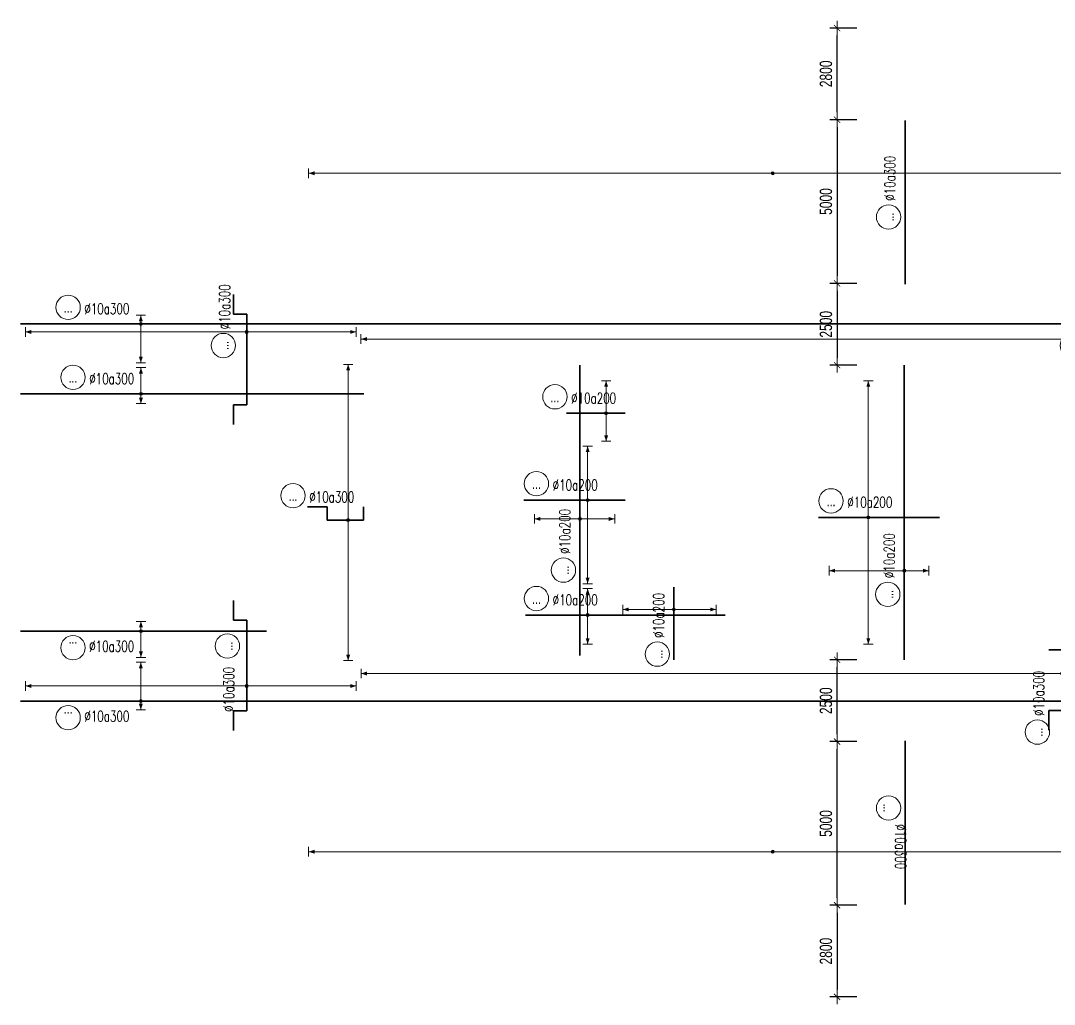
# Model space of a CAD drawing. Header units: millimetres. Extents: x 131629 to 589785, y -24154 to 45581.
# Drawn here: x 131629 to 163204, y 8675 to 38725 of the extents above; entities that cross this region are included whole.
import ezdxf
from ezdxf.enums import TextEntityAlignment as Align

# ---------------------------------------------------------------- set-up
doc = ezdxf.new("R2010")
doc.units = ezdxf.units.MM
doc.layers.get('0').update_dxf_attribs({"lineweight": 20})
doc.layers.get('Defpoints').update_dxf_attribs({"color": 151, "lineweight": 9})
for name, color, linetype, lineweight in [('NDC_S_DIM', 1, 'Continuous', 15), ('NDC_S_REBAR', 4, 'Continuous', 35), ('NDC_S_VN TEXT', 7, 'Continuous', 20)]:
    doc.layers.add(name, color=color, linetype=linetype, lineweight=lineweight)
doc.styles.add('ARIAL', font='arial.ttf', dxfattribs={"width": 0.7})
doc.styles.add('NDC_ROMANS', font='romans.shx', dxfattribs={"width": 0.7})
doc.dimstyles.new('NDC_dim_150', dxfattribs={"dimscale": 150, "dimtxt": 2.5, "dimasz": 1.5, "dimexe": 1.5, "dimexo": 2.5, "dimgap": 1, "dimtad": 1, "dimdec": 0, "dimzin": 0, "dimdsep": 46, "dimtxsty": 'ARIAL', "dimblk": 'DIMMARK', "dimcen": 0.09, "dimdle": 1.2, "dimclrd": 1, "dimclre": 1, "dimclrt": 3, "dimadec": 0, "dimazin": 0, "dimtfac": 1, "dimtdec": 0, "dimtix": 1, "dimtofl": 0, "dimtmove": 0, "dimatfit": 3, "dimfxl": 4, "dimfxlon": 1, "dimtolj": 1, "dimtzin": 0, "dimarcsym": 0})

# ---------------------------------------------------------------- blocks, each defined once
blk = doc.blocks.new('*U17')
h = blk.add_hatch(color=6)
edge = h.paths.add_edge_path()
edge.add_arc((3.26, 0), 0.3, 0, 360)
at = {"layer": 'NDC_S_DIM', "color": 6}
for q in [(3.26, 142.72), (3.26, -112.28)]:
    blk.add_line((3.26, 0), q, dxfattribs=at)
for points in [[(2.26, 142.72, 0.2, 0.2, 0), (4.26, 142.72, 0, 0, 0)], [(2.26, -112.28, 0.2, 0.2, 0), (4.26, -112.28, 0, 0, 0)]]:
    blk.add_lwpolyline(points, format="xyseb", dxfattribs=at)
at = {"layer": 'NDC_S_DIM'}
blk.add_circle((-8.68, 4.97), 2.48, dxfattribs=at)
at = {"layer": 'NDC_S_DIM', "color": 6}
blk.add_circle((3.26, 0), 0.3, dxfattribs=at)
for points in [[(2.86, 141.52), (3.26, 142.72), (3.66, 141.52)], [(2.86, -111.08), (3.26, -112.28), (3.66, -111.08)]]:
    blk.add_solid(points, dxfattribs=at)
at = {"layer": 'NDC_S_REBAR'}
for p, q in [((-4.29, 2.67), (-8.29, 2.67)), ((-4.29, 0), (-4.29, 2.67)), ((8.05, 0), (8.05, 2.67)), ((8.05, 2.67), (8.05, 2.67)), ((0, 0), (-4.29, 0)), ((0, 0), (8.05, 0))]:
    blk.add_line(p, q, dxfattribs=at)
at = {"layer": 'NDC_S_VN TEXT', "style": 'ARIAL', "width": 0.7}
blk.add_attdef('KHT', text='', height=2.2, dxfattribs=at).set_placement((-8.68, 4.97), align=Align.MIDDLE_CENTER)
at = {"layer": 'NDC_S_VN TEXT', "color": 3, "style": 'NDC_ROMANS', "width": 0.7}
blk.add_attdef('DKT', (-5.38, 3.6), '', height=2.2, dxfattribs=at)
blk = doc.blocks.new('*U18')
h = blk.add_hatch(color=6)
edge = h.paths.add_edge_path()
edge.add_arc((4.81, 0), 0.3, 0, 360)
at = {"layer": 'NDC_S_DIM', "color": 6}
for q in [(4.81, 148.83), (4.81, -106.17)]:
    blk.add_line((4.81, 0), q, dxfattribs=at)
for points in [[(3.81, 148.83, 0.2, 0.2, 0), (5.81, 148.83, 0, 0, 0)], [(3.81, -106.17, 0.2, 0.2, 0), (5.81, -106.17, 0, 0, 0)]]:
    blk.add_lwpolyline(points, format="xyseb", dxfattribs=at)
at = {"layer": 'NDC_S_DIM'}
blk.add_circle((3.49, 3.93), 2.48, dxfattribs=at)
at = {"layer": 'NDC_S_DIM', "color": 6}
blk.add_circle((4.81, 0), 0.3, dxfattribs=at)
for points in [[(4.41, 147.63), (4.81, 148.83), (5.21, 147.63)], [(4.41, -104.97), (4.81, -106.17), (5.21, -104.97)]]:
    blk.add_solid(points, dxfattribs=at)
at = {"layer": 'NDC_S_REBAR'}
for p, q in [((-2.52, 0), (-2.52, 2.67)), ((-2.52, 2.67), (-2.52, 2.67)), ((9.88, 0), (9.88, 2.67)), ((9.88, 2.67), (13.88, 2.67)), ((0, 0), (-2.52, 0)), ((0, 0), (9.88, 0))]:
    blk.add_line(p, q, dxfattribs=at)
at = {"layer": 'NDC_S_VN TEXT', "style": 'ARIAL', "width": 0.7}
blk.add_attdef('KHT', text='', height=2.2, dxfattribs=at).set_placement((3.49, 3.93), align=Align.MIDDLE_CENTER)
at = {"layer": 'NDC_S_VN TEXT', "color": 3, "style": 'NDC_ROMANS', "width": 0.7}
blk.add_attdef('DKT', (6.79, 2.56), '', height=2.2, dxfattribs=at)
blk = doc.blocks.new('*U20')
h = blk.add_hatch(color=6)
edge = h.paths.add_edge_path()
edge.add_arc((3.26, 0), 0.3, 0, 360)
at = {"layer": 'NDC_S_DIM', "color": 6}
for q in [(3.26, 31.71), (3.26, -28.63)]:
    blk.add_line((3.26, 0), q, dxfattribs=at)
for points in [[(2.26, 31.71, 0.2, 0.2, 0), (4.26, 31.71, 0, 0, 0)], [(2.26, -28.63, 0.2, 0.2, 0), (4.26, -28.63, 0, 0, 0)]]:
    blk.add_lwpolyline(points, format="xyseb", dxfattribs=at)
at = {"layer": 'NDC_S_DIM'}
blk.add_circle((-7.96, 4.97), 2.48, dxfattribs=at)
at = {"layer": 'NDC_S_DIM', "color": 6}
blk.add_circle((3.26, 0), 0.3, dxfattribs=at)
for points in [[(2.86, 30.51), (3.26, 31.71), (3.66, 30.51)], [(2.86, -27.43), (3.26, -28.63), (3.66, -27.43)]]:
    blk.add_solid(points, dxfattribs=at)
at = {"layer": 'NDC_S_REBAR'}
for p, q in [((-1.02, 2.67), (-5.02, 2.67)), ((-1.02, 0), (-1.02, 2.67)), ((6.38, 0), (6.38, 2.67)), ((6.38, 2.67), (6.38, 2.67)), ((0, 0), (-1.02, 0)), ((0, 0), (6.38, 0))]:
    blk.add_line(p, q, dxfattribs=at)
at = {"layer": 'NDC_S_VN TEXT', "style": 'ARIAL', "width": 0.7}
blk.add_attdef('KHT', text='', height=2.2, dxfattribs=at).set_placement((-7.96, 4.97), align=Align.MIDDLE_CENTER)
at = {"layer": 'NDC_S_VN TEXT', "color": 3, "style": 'NDC_ROMANS', "width": 0.7}
blk.add_attdef('DKT', (-4.66, 3.6), '', height=2.2, dxfattribs=at)
blk = doc.blocks.new('*U44')
h = blk.add_hatch(color=6)
edge = h.paths.add_edge_path()
edge.add_arc((6.25, 0), 0.3, 0, 360)
at = {"layer": 'NDC_S_DIM', "color": 6}
for q in [(6.25, 45.06), (6.25, -22.28)]:
    blk.add_line((6.25, 0), q, dxfattribs=at)
for points in [[(5.25, 45.06, 0.2, 0.2, 0), (7.25, 45.06, 0, 0, 0)], [(5.25, -22.28, 0.2, 0.2, 0), (7.25, -22.28, 0, 0, 0)]]:
    blk.add_lwpolyline(points, format="xyseb", dxfattribs=at)
at = {"layer": 'NDC_S_DIM'}
blk.add_circle((3.49, 4.76), 2.48, dxfattribs=at)
at = {"layer": 'NDC_S_DIM', "color": 6}
blk.add_circle((6.25, 0), 0.3, dxfattribs=at)
for points in [[(5.85, 43.86), (6.25, 45.06), (6.65, 43.86)], [(5.85, -21.08), (6.25, -22.28), (6.65, -21.08)]]:
    blk.add_solid(points, dxfattribs=at)
at = {"layer": 'NDC_S_REBAR'}
for p, q in [((-8.59, 2.67), (-12.59, 2.67)), ((-8.59, 0), (-8.59, 2.67)), ((9.88, 0), (9.88, 2.67)), ((9.88, 2.67), (13.88, 2.67)), ((0, 0), (-8.59, 0)), ((0, 0), (9.88, 0))]:
    blk.add_line(p, q, dxfattribs=at)
at = {"layer": 'NDC_S_VN TEXT', "style": 'ARIAL', "width": 0.7}
blk.add_attdef('KHT', text='', height=2.2, dxfattribs=at).set_placement((3.49, 4.76), align=Align.MIDDLE_CENTER)
at = {"layer": 'NDC_S_VN TEXT', "color": 3, "style": 'NDC_ROMANS', "width": 0.7}
blk.add_attdef('DKT', (6.79, 3.39), '', height=2.2, dxfattribs=at)
blk = doc.blocks.new('*U58')
h = blk.add_hatch(color=6)
edge = h.paths.add_edge_path()
edge.add_arc((1.97, 0), 0.3, 0, 360)
at = {"layer": 'NDC_S_DIM', "color": 6}
for q in [(1.97, 27.83), (1.97, -25.84)]:
    blk.add_line((1.97, 0), q, dxfattribs=at)
for points in [[(0.97, 27.83, 0.2, 0.2, 0), (2.97, 27.83, 0, 0, 0)], [(0.97, -25.84, 0.2, 0.2, 0), (2.97, -25.84, 0, 0, 0)]]:
    blk.add_lwpolyline(points, format="xyseb", dxfattribs=at)
at = {"layer": 'NDC_S_DIM'}
blk.add_circle((-5.62, 3.36), 2.48, dxfattribs=at)
at = {"layer": 'NDC_S_DIM', "color": 6}
blk.add_circle((1.97, 0), 0.3, dxfattribs=at)
for points in [[(1.57, 26.63), (1.97, 27.83), (2.37, 26.63)], [(1.57, -24.64), (1.97, -25.84), (2.37, -24.64)]]:
    blk.add_solid(points, dxfattribs=at)
at = {"layer": 'NDC_S_REBAR'}
for p, q in [((0, 0), (-8.18, 0)), ((-8.18, 0), (-8.18, 0)), ((0, 0), (16.48, 0)), ((16.48, 0), (16.48, 0)), ((16.48, 0), (16.48, 0)), ((-8.18, 0), (-8.18, 0))]:
    blk.add_line(p, q, dxfattribs=at)
at = {"layer": 'NDC_S_VN TEXT', "style": 'ARIAL', "width": 0.7}
blk.add_attdef('KHT', text='', height=2.2, dxfattribs=at).set_placement((-5.62, 3.36), align=Align.MIDDLE_CENTER)
at = {"layer": 'NDC_S_VN TEXT', "color": 3, "style": 'NDC_ROMANS', "width": 0.7}
blk.add_attdef('DKT', (-2.32, 1.98), '', height=2.2, dxfattribs=at)
blk = doc.blocks.new('*U57')
h = blk.add_hatch(color=6)
edge = h.paths.add_edge_path()
edge.add_arc((4.81, 0), 0.3, 0, 360)
at = {"layer": 'NDC_S_DIM', "color": 6}
for q in [(4.81, 5.38), (4.81, -5.95)]:
    blk.add_line((4.81, 0), q, dxfattribs=at)
for points in [[(3.81, 5.38, 0.2, 0.2, 0), (5.81, 5.38, 0, 0, 0)], [(3.81, -5.95, 0.2, 0.2, 0), (5.81, -5.95, 0, 0, 0)]]:
    blk.add_lwpolyline(points, format="xyseb", dxfattribs=at)
at = {"layer": 'NDC_S_DIM'}
blk.add_circle((-5.62, 3.36), 2.48, dxfattribs=at)
at = {"layer": 'NDC_S_DIM', "color": 6}
blk.add_circle((4.81, 0), 0.3, dxfattribs=at)
for points in [[(4.41, 4.18), (4.81, 5.38), (5.21, 4.18)], [(4.41, -4.75), (4.81, -5.95), (5.21, -4.75)]]:
    blk.add_solid(points, dxfattribs=at)
at = {"layer": 'NDC_S_REBAR'}
for p, q in [((0, 0), (-7.85, 0)), ((-7.85, 0), (-7.85, 0)), ((0, 0), (32.82, 0)), ((32.82, 0), (32.82, 0)), ((32.82, 0), (32.82, 0)), ((-7.85, 0), (-7.85, 0))]:
    blk.add_line(p, q, dxfattribs=at)
at = {"layer": 'NDC_S_VN TEXT', "style": 'ARIAL', "width": 0.7}
blk.add_attdef('KHT', text='', height=2.2, dxfattribs=at).set_placement((-5.62, 3.36), align=Align.MIDDLE_CENTER)
at = {"layer": 'NDC_S_VN TEXT', "color": 3, "style": 'NDC_ROMANS', "width": 0.7}
blk.add_attdef('DKT', (-2.32, 1.98), '', height=2.2, dxfattribs=at)
blk = doc.blocks.new('*U56')
h = blk.add_hatch(color=6)
edge = h.paths.add_edge_path()
edge.add_arc((4.81, 0), 0.3, 0, 360)
at = {"layer": 'NDC_S_DIM', "color": 6}
for q in [(4.81, 10.99), (4.81, -17.01)]:
    blk.add_line((4.81, 0), q, dxfattribs=at)
for points in [[(3.81, 10.99, 0.2, 0.2, 0), (5.81, 10.99, 0, 0, 0)], [(3.81, -17.01, 0.2, 0.2, 0), (5.81, -17.01, 0, 0, 0)]]:
    blk.add_lwpolyline(points, format="xyseb", dxfattribs=at)
at = {"layer": 'NDC_S_DIM'}
blk.add_circle((-5.62, 3.36), 2.48, dxfattribs=at)
at = {"layer": 'NDC_S_DIM', "color": 6}
blk.add_circle((4.81, 0), 0.3, dxfattribs=at)
for points in [[(4.41, 9.79), (4.81, 10.99), (5.21, 9.79)], [(4.41, -15.81), (4.81, -17.01), (5.21, -15.81)]]:
    blk.add_solid(points, dxfattribs=at)
at = {"layer": 'NDC_S_REBAR'}
for p, q in [((0, 0), (-8.18, 0)), ((-8.18, 0), (-8.18, 0)), ((0, 0), (12.48, 0)), ((12.48, 0), (12.48, 0)), ((12.48, 0), (12.48, 0)), ((-8.18, 0), (-8.18, 0))]:
    blk.add_line(p, q, dxfattribs=at)
at = {"layer": 'NDC_S_VN TEXT', "style": 'ARIAL', "width": 0.7}
blk.add_attdef('KHT', text='', height=2.2, dxfattribs=at).set_placement((-5.62, 3.36), align=Align.MIDDLE_CENTER)
at = {"layer": 'NDC_S_VN TEXT', "color": 3, "style": 'NDC_ROMANS', "width": 0.7}
blk.add_attdef('DKT', (-2.32, 1.98), '', height=2.2, dxfattribs=at)
blk = doc.blocks.new('*U55')
h = blk.add_hatch(color=6)
edge = h.paths.add_edge_path()
edge.add_arc((4.81, 0), 0.3, 0, 360)
at = {"layer": 'NDC_S_DIM', "color": 6}
for q in [(4.81, 6.63), (4.81, -5.71)]:
    blk.add_line((4.81, 0), q, dxfattribs=at)
for points in [[(3.81, 6.63, 0.2, 0.2, 0), (5.81, 6.63, 0, 0, 0)], [(3.81, -5.71, 0.2, 0.2, 0), (5.81, -5.71, 0, 0, 0)]]:
    blk.add_lwpolyline(points, format="xyseb", dxfattribs=at)
at = {"layer": 'NDC_S_DIM'}
blk.add_circle((-5.62, 3.36), 2.48, dxfattribs=at)
at = {"layer": 'NDC_S_DIM', "color": 6}
blk.add_circle((4.81, 0), 0.3, dxfattribs=at)
for points in [[(4.41, 5.43), (4.81, 6.63), (5.21, 5.43)], [(4.41, -4.51), (4.81, -5.71), (5.21, -4.51)]]:
    blk.add_solid(points, dxfattribs=at)
at = {"layer": 'NDC_S_REBAR'}
for p, q in [((0, 0), (-3.28, 0)), ((-3.28, 0), (-3.28, 0)), ((0, 0), (8.72, 0)), ((8.72, 0), (8.72, 0)), ((8.72, 0), (8.72, 0)), ((-3.28, 0), (-3.28, 0))]:
    blk.add_line(p, q, dxfattribs=at)
at = {"layer": 'NDC_S_VN TEXT', "style": 'ARIAL', "width": 0.7}
blk.add_attdef('KHT', text='', height=2.2, dxfattribs=at).set_placement((-5.62, 3.36), align=Align.MIDDLE_CENTER)
at = {"layer": 'NDC_S_VN TEXT', "color": 3, "style": 'NDC_ROMANS', "width": 0.7}
blk.add_attdef('DKT', (-2.32, 1.98), '', height=2.2, dxfattribs=at)
blk = doc.blocks.new('*U53')
h = blk.add_hatch(color=6)
edge = h.paths.add_edge_path()
edge.add_arc((-0.79, 0), 0.3, 0, 360)
at = {"layer": 'NDC_S_DIM', "color": 6}
for q in [(-0.79, 15.31), (-0.79, -5.02)]:
    blk.add_line((-0.79, 0), q, dxfattribs=at)
for points in [[(-1.79, 15.31, 0.2, 0.2, 0), (0.21, 15.31, 0, 0, 0)], [(-1.79, -5.02, 0.2, 0.2, 0), (0.21, -5.02, 0, 0, 0)]]:
    blk.add_lwpolyline(points, format="xyseb", dxfattribs=at)
at = {"layer": 'NDC_S_DIM'}
blk.add_circle((-5.62, 3.36), 2.48, dxfattribs=at)
at = {"layer": 'NDC_S_DIM', "color": 6}
blk.add_circle((-0.79, 0), 0.3, dxfattribs=at)
for points in [[(-1.19, 14.11), (-0.79, 15.31), (-0.39, 14.11)], [(-1.19, -3.82), (-0.79, -5.02), (-0.39, -3.82)]]:
    blk.add_solid(points, dxfattribs=at)
at = {"layer": 'NDC_S_REBAR'}
for p, q in [((0, 0), (-18.94, 0)), ((-18.94, 0), (-18.94, 0)), ((0, 0), (41.06, 0)), ((41.06, 0), (41.06, 0)), ((41.06, 0), (41.06, 0)), ((-18.94, 0), (-18.94, 0))]:
    blk.add_line(p, q, dxfattribs=at)
at = {"layer": 'NDC_S_VN TEXT', "style": 'ARIAL', "width": 0.7}
blk.add_attdef('KHT', text='', height=2.2, dxfattribs=at).set_placement((-5.62, 3.36), align=Align.MIDDLE_CENTER)
at = {"layer": 'NDC_S_VN TEXT', "color": 3, "style": 'NDC_ROMANS', "width": 0.7}
blk.add_attdef('DKT', (-2.32, 1.98), '', height=2.2, dxfattribs=at)
blk = doc.blocks.new('*U50')
h = blk.add_hatch(color=6)
edge = h.paths.add_edge_path()
edge.add_arc((4.81, 0), 0.3, 0, 360)
at = {"layer": 'NDC_S_DIM', "color": 6}
for q in [(4.81, 9.26), (4.81, -7.07)]:
    blk.add_line((4.81, 0), q, dxfattribs=at)
for points in [[(3.81, 9.26, 0.2, 0.2, 0), (5.81, 9.26, 0, 0, 0)], [(3.81, -7.07, 0.2, 0.2, 0), (5.81, -7.07, 0, 0, 0)]]:
    blk.add_lwpolyline(points, format="xyseb", dxfattribs=at)
at = {"layer": 'NDC_S_DIM'}
blk.add_circle((-5.62, 3.36), 2.48, dxfattribs=at)
at = {"layer": 'NDC_S_DIM', "color": 6}
blk.add_circle((4.81, 0), 0.3, dxfattribs=at)
for points in [[(4.41, 8.06), (4.81, 9.26), (5.21, 8.06)], [(4.41, -5.87), (4.81, -7.07), (5.21, -5.87)]]:
    blk.add_solid(points, dxfattribs=at)
at = {"layer": 'NDC_S_REBAR'}
for p, q in [((0, 0), (-23.03, 0)), ((-23.03, 0), (-23.03, 0)), ((0, 0), (36.12, 0)), ((36.12, 0), (36.12, 0)), ((36.12, 0), (36.12, 0)), ((-23.03, 0), (-23.03, 0))]:
    blk.add_line(p, q, dxfattribs=at)
at = {"layer": 'NDC_S_VN TEXT', "style": 'ARIAL', "width": 0.7}
blk.add_attdef('KHT', text='', height=2.2, dxfattribs=at).set_placement((-5.62, 3.36), align=Align.MIDDLE_CENTER)
at = {"layer": 'NDC_S_VN TEXT', "color": 3, "style": 'NDC_ROMANS', "width": 0.7}
blk.add_attdef('DKT', (-2.32, 1.98), '', height=2.2, dxfattribs=at)
blk = doc.blocks.new('*U49')
h = blk.add_hatch(color=6)
edge = h.paths.add_edge_path()
edge.add_arc((3.48, 0), 0.3, 0, 360)
at = {"layer": 'NDC_S_DIM', "color": 6}
for q in [(3.48, 10.37), (3.48, -8.63)]:
    blk.add_line((3.48, 0), q, dxfattribs=at)
for points in [[(2.48, 10.37, 0.2, 0.2, 0), (4.48, 10.37, 0, 0, 0)], [(2.48, -8.63, 0.2, 0.2, 0), (4.48, -8.63, 0, 0, 0)]]:
    blk.add_lwpolyline(points, format="xyseb", dxfattribs=at)
at = {"layer": 'NDC_S_DIM'}
blk.add_circle((-5.62, 3.36), 2.48, dxfattribs=at)
at = {"layer": 'NDC_S_DIM', "color": 6}
blk.add_circle((3.48, 0), 0.3, dxfattribs=at)
for points in [[(3.08, 9.17), (3.48, 10.37), (3.88, 9.17)], [(3.08, -7.43), (3.48, -8.63), (3.88, -7.43)]]:
    blk.add_solid(points, dxfattribs=at)
at = {"layer": 'NDC_S_REBAR'}
for p, q in [((0, 0), (-6.77, 0)), ((-6.77, 0), (-6.77, 0)), ((0, 0), (8.03, 0)), ((8.03, 0), (8.03, 0)), ((8.03, 0), (8.03, 0)), ((-6.77, 0), (-6.77, 0))]:
    blk.add_line(p, q, dxfattribs=at)
at = {"layer": 'NDC_S_VN TEXT', "style": 'ARIAL', "width": 0.7}
blk.add_attdef('KHT', text='', height=2.2, dxfattribs=at).set_placement((-5.62, 3.36), align=Align.MIDDLE_CENTER)
at = {"layer": 'NDC_S_VN TEXT', "color": 3, "style": 'NDC_ROMANS', "width": 0.7}
blk.add_attdef('DKT', (-2.32, 1.98), '', height=2.2, dxfattribs=at)
blk = doc.blocks.new('*U269')
h = blk.add_hatch(color=6)
edge = h.paths.add_edge_path()
edge.add_arc((-3.32, 26.95), 0.3, 0, 360)
at = {"layer": 'NDC_S_DIM', "color": 6}
for q in [(-3.32, 121.46), (-3.32, -154.87)]:
    blk.add_line((-3.32, 26.95), q, dxfattribs=at)
for points in [[(-4.32, 121.46, 0.2, 0.2, 0), (-2.32, 121.46, 0, 0, 0)], [(-4.32, -154.87, 0.2, 0.2, 0), (-2.32, -154.87, 0, 0, 0)]]:
    blk.add_lwpolyline(points, format="xyseb", dxfattribs=at)
blk.add_circle((-3.32, 26.95), 0.3, dxfattribs=at)
at = {"layer": 'NDC_S_DIM'}
blk.add_circle((-12.22, 3.36), 2.48, dxfattribs=at)
at = {"layer": 'NDC_S_DIM', "color": 6}
for points in [[(-3.72, 120.26), (-3.32, 121.46), (-2.92, 120.26)], [(-3.72, -153.67), (-3.32, -154.87), (-2.92, -153.67)]]:
    blk.add_solid(points, dxfattribs=at)
at = {"layer": 'NDC_S_REBAR'}
for p, q in [((0, 0), (-25.89, 0)), ((-25.89, 0), (-25.89, 0)), ((0, 0), (7.45, 0)), ((7.45, 0), (7.45, 0)), ((7.45, 0), (7.45, 0)), ((-25.89, 0), (-25.89, 0))]:
    blk.add_line(p, q, dxfattribs=at)
at = {"layer": 'NDC_S_VN TEXT', "style": 'ARIAL', "width": 0.7}
blk.add_attdef('KHT', text='', height=2.2, dxfattribs=at).set_placement((-12.22, 3.36), align=Align.MIDDLE_CENTER)
at = {"layer": 'NDC_S_VN TEXT', "color": 3, "style": 'NDC_ROMANS', "width": 0.7}
blk.add_attdef('DKT', (-8.92, 1.98), '', height=2.2, dxfattribs=at)
blk = doc.blocks.new('DIMMARK')
at = {"layer": 'NDC_S_DIM', "color": 1}
blk.add_line((-1.5, 0), (1, 0), dxfattribs=at)
at = {"layer": 'NDC_S_DIM', "color": 2, "const_width": 0.1}
blk.add_lwpolyline([(-0.42, -0.42), (0.42, 0.42)], dxfattribs=at)
blk = doc.blocks.new('*D651')
at = {"layer": 'Defpoints', "color": 0, "ltscale": 100, "transparency": 16777216}
for p in [(156570, 38500), (162614, 38500), (162614, 35700)]:
    blk.add_point(p, dxfattribs=at)
at = {"layer": 'NDC_S_DIM', "color": 1, "lineweight": -2, "ltscale": 100, "transparency": 16777216}
for p, q in [((157170, 38500), (156345, 38500)), ((156570, 35925), (156570, 38275)), ((157170, 35700), (156345, 35700))]:
    blk.add_line(p, q, dxfattribs=at)
at = {"layer": 'NDC_S_DIM', "color": 1, "lineweight": -2, "ltscale": 100, "transparency": 16777216, "xscale": 225, "yscale": 225, "zscale": 225}
for p, rotation in [((156570, 38500), 90), ((156570, 35700), 270)]:
    blk.add_blockref('DIMMARK', p, dxfattribs=dict(at, rotation=rotation))
at = {"layer": 'NDC_S_DIM', "color": 3, "ltscale": 100, "transparency": 16777216, "insert": (156229, 37100), "char_height": 375, "attachment_point": 5, "rotation": 90, "style": 'ARIAL'}
blk.add_mtext('\\A1;2800', dxfattribs=at)
blk = doc.blocks.new('*D652')
at = {"layer": 'Defpoints', "color": 0, "ltscale": 100, "transparency": 16777216}
for p in [(162614, 35700), (156570, 30700), (162614, 30700)]:
    blk.add_point(p, dxfattribs=at)
at = {"layer": 'NDC_S_DIM', "color": 1, "lineweight": -2, "ltscale": 100, "transparency": 16777216}
for p, q in [((157170, 35700), (156345, 35700)), ((156570, 35475), (156570, 30925)), ((157170, 30700), (156345, 30700))]:
    blk.add_line(p, q, dxfattribs=at)
at = {"layer": 'NDC_S_DIM', "color": 1, "lineweight": -2, "ltscale": 100, "transparency": 16777216, "xscale": 225, "yscale": 225, "zscale": 225}
for p, rotation in [((156570, 35700), 90), ((156570, 30700), 270)]:
    blk.add_blockref('DIMMARK', p, dxfattribs=dict(at, rotation=rotation))
at = {"layer": 'NDC_S_DIM', "color": 3, "ltscale": 100, "transparency": 16777216, "insert": (156229, 33200), "char_height": 375, "attachment_point": 5, "rotation": 90, "style": 'ARIAL'}
blk.add_mtext('\\A1;5000', dxfattribs=at)
blk = doc.blocks.new('*D653')
at = {"layer": 'Defpoints', "color": 0, "ltscale": 100, "transparency": 16777216}
for p in [(162614, 30700), (156570, 28200), (162614, 28200)]:
    blk.add_point(p, dxfattribs=at)
at = {"layer": 'NDC_S_DIM', "color": 1, "lineweight": -2, "ltscale": 100, "transparency": 16777216}
for p, q in [((157170, 30700), (156345, 30700)), ((156570, 30475), (156570, 28425)), ((157170, 28200), (156345, 28200))]:
    blk.add_line(p, q, dxfattribs=at)
at = {"layer": 'NDC_S_DIM', "color": 1, "lineweight": -2, "ltscale": 100, "transparency": 16777216, "xscale": 225, "yscale": 225, "zscale": 225}
for p, rotation in [((156570, 30700), 90), ((156570, 28200), 270)]:
    blk.add_blockref('DIMMARK', p, dxfattribs=dict(at, rotation=rotation))
at = {"layer": 'NDC_S_DIM', "color": 3, "ltscale": 100, "transparency": 16777216, "insert": (156229, 29450), "char_height": 375, "attachment_point": 5, "rotation": 90, "style": 'ARIAL'}
blk.add_mtext('\\A1;2500', dxfattribs=at)
blk = doc.blocks.new('*U270')
h = blk.add_hatch(color=6)
edge = h.paths.add_edge_path()
edge.add_arc((-3.32, 26.95), 0.3, 0, 360)
at = {"layer": 'NDC_S_DIM', "color": 6}
for q in [(-3.32, 121.46), (-3.32, -154.87)]:
    blk.add_line((-3.32, 26.95), q, dxfattribs=at)
for points in [[(-4.32, 121.46, 0.2, 0.2, 0), (-2.32, 121.46, 0, 0, 0)], [(-4.32, -154.87, 0.2, 0.2, 0), (-2.32, -154.87, 0, 0, 0)]]:
    blk.add_lwpolyline(points, format="xyseb", dxfattribs=at)
blk.add_circle((-3.32, 26.95), 0.3, dxfattribs=at)
at = {"layer": 'NDC_S_DIM'}
blk.add_circle((-12.22, 3.36), 2.48, dxfattribs=at)
at = {"layer": 'NDC_S_DIM', "color": 6}
for points in [[(-3.72, 120.26), (-3.32, 121.46), (-2.92, 120.26)], [(-3.72, -153.67), (-3.32, -154.87), (-2.92, -153.67)]]:
    blk.add_solid(points, dxfattribs=at)
at = {"layer": 'NDC_S_REBAR'}
for p, q in [((0, 0), (-25.89, 0)), ((-25.89, 0), (-25.89, 0)), ((0, 0), (7.45, 0)), ((7.45, 0), (7.45, 0)), ((7.45, 0), (7.45, 0)), ((-25.89, 0), (-25.89, 0))]:
    blk.add_line(p, q, dxfattribs=at)
at = {"layer": 'NDC_S_VN TEXT', "style": 'ARIAL', "width": 0.7}
blk.add_attdef('KHT', text='', height=2.2, dxfattribs=at).set_placement((-12.22, 3.36), align=Align.MIDDLE_CENTER)
at = {"layer": 'NDC_S_VN TEXT', "color": 3, "style": 'NDC_ROMANS', "width": 0.7}
blk.add_attdef('DKT', (-8.92, 1.98), '', height=2.2, dxfattribs=at)
blk = doc.blocks.new('*D648')
at = {"layer": 'Defpoints', "color": 0, "ltscale": 100, "transparency": 16777216}
for p in [(162614, 11700), (156570, 8900), (162614, 8900)]:
    blk.add_point(p, dxfattribs=at)
at = {"layer": 'NDC_S_DIM', "color": 1, "lineweight": -2, "ltscale": 100, "transparency": 16777216}
for p, q in [((157170, 11700), (156345, 11700)), ((156570, 11475), (156570, 9125)), ((157170, 8900), (156345, 8900))]:
    blk.add_line(p, q, dxfattribs=at)
at = {"layer": 'NDC_S_DIM', "color": 1, "lineweight": -2, "ltscale": 100, "transparency": 16777216, "xscale": 225, "yscale": 225, "zscale": 225}
for p, rotation in [((156570, 11700), 90), ((156570, 8900), 270)]:
    blk.add_blockref('DIMMARK', p, dxfattribs=dict(at, rotation=rotation))
at = {"layer": 'NDC_S_DIM', "color": 3, "ltscale": 100, "transparency": 16777216, "insert": (156229, 10300), "char_height": 375, "attachment_point": 5, "rotation": 90, "style": 'ARIAL'}
blk.add_mtext('\\A1;2800', dxfattribs=at)
blk = doc.blocks.new('*D649')
at = {"layer": 'Defpoints', "color": 0, "ltscale": 100, "transparency": 16777216}
for p in [(156570, 16700), (162614, 16700), (162614, 11700)]:
    blk.add_point(p, dxfattribs=at)
at = {"layer": 'NDC_S_DIM', "color": 1, "lineweight": -2, "ltscale": 100, "transparency": 16777216}
for p, q in [((157170, 16700), (156345, 16700)), ((156570, 11925), (156570, 16475)), ((157170, 11700), (156345, 11700))]:
    blk.add_line(p, q, dxfattribs=at)
at = {"layer": 'NDC_S_DIM', "color": 1, "lineweight": -2, "ltscale": 100, "transparency": 16777216, "xscale": 225, "yscale": 225, "zscale": 225}
for p, rotation in [((156570, 16700), 90), ((156570, 11700), 270)]:
    blk.add_blockref('DIMMARK', p, dxfattribs=dict(at, rotation=rotation))
at = {"layer": 'NDC_S_DIM', "color": 3, "ltscale": 100, "transparency": 16777216, "insert": (156229, 14200), "char_height": 375, "attachment_point": 5, "rotation": 90, "style": 'ARIAL'}
blk.add_mtext('\\A1;5000', dxfattribs=at)
blk = doc.blocks.new('*D650')
at = {"layer": 'Defpoints', "color": 0, "ltscale": 100, "transparency": 16777216}
for p in [(156570, 19200), (162614, 19200), (162614, 16700)]:
    blk.add_point(p, dxfattribs=at)
at = {"layer": 'NDC_S_DIM', "color": 1, "lineweight": -2, "ltscale": 100, "transparency": 16777216}
for p, q in [((157170, 19200), (156345, 19200)), ((156570, 16925), (156570, 18975)), ((157170, 16700), (156345, 16700))]:
    blk.add_line(p, q, dxfattribs=at)
at = {"layer": 'NDC_S_DIM', "color": 1, "lineweight": -2, "ltscale": 100, "transparency": 16777216, "xscale": 225, "yscale": 225, "zscale": 225}
for p, rotation in [((156570, 19200), 90), ((156570, 16700), 270)]:
    blk.add_blockref('DIMMARK', p, dxfattribs=dict(at, rotation=rotation))
at = {"layer": 'NDC_S_DIM', "color": 3, "ltscale": 100, "transparency": 16777216, "insert": (156229, 17950), "char_height": 375, "attachment_point": 5, "rotation": 90, "style": 'ARIAL'}
blk.add_mtext('\\A1;2500', dxfattribs=at)
blk = doc.blocks.new('*U1098')
h = blk.add_hatch(color=6)
edge = h.paths.add_edge_path()
edge.add_arc((-2.57, 0), 0.3, 0, 360)
at = {"layer": 'NDC_S_DIM', "color": 6}
for q in [(-2.57, 5.33), (-2.57, -2)]:
    blk.add_line((-2.57, 0), q, dxfattribs=at)
for points in [[(-3.57, 5.33, 0.2, 0.2, 0), (-1.57, 5.33, 0, 0, 0)], [(-3.57, -2, 0.2, 0.2, 0), (-1.57, -2, 0, 0, 0)]]:
    blk.add_lwpolyline(points, format="xyseb", dxfattribs=at)
at = {"layer": 'NDC_S_DIM'}
blk.add_circle((-16.41, 3.36), 2.48, dxfattribs=at)
at = {"layer": 'NDC_S_DIM', "color": 6}
blk.add_circle((-2.57, 0), 0.3, dxfattribs=at)
for points in [[(-2.97, 4.13), (-2.57, 5.33), (-2.17, 4.13)], [(-2.97, -0.8), (-2.57, -2), (-2.17, -0.8)]]:
    blk.add_solid(points, dxfattribs=at)
at = {"layer": 'NDC_S_REBAR'}
for p, q in [((0, 0), (-27.07, 0)), ((-27.07, 0), (-27.07, 0)), ((0, 0), (42.85, 0)), ((42.85, 0), (42.85, 0)), ((42.85, 0), (42.85, 0)), ((-27.07, 0), (-27.07, 0))]:
    blk.add_line(p, q, dxfattribs=at)
at = {"layer": 'NDC_S_VN TEXT', "style": 'ARIAL', "width": 0.7}
blk.add_attdef('KHT', text='', height=2.2, dxfattribs=at).set_placement((-16.41, 3.36), align=Align.MIDDLE_CENTER)
at = {"layer": 'NDC_S_VN TEXT', "color": 3, "style": 'NDC_ROMANS', "width": 0.7}
blk.add_attdef('DKT', (-13.11, 1.98), '', height=2.2, dxfattribs=at)
blk = doc.blocks.new('*U1099')
h = blk.add_hatch(color=6)
edge = h.paths.add_edge_path()
edge.add_arc((-2.6, 0), 0.3, 0, 360)
at = {"layer": 'NDC_S_DIM', "color": 6}
for q in [(-2.6, 1.75), (-2.6, -7.91)]:
    blk.add_line((-2.6, 0), q, dxfattribs=at)
for points in [[(-3.6, 1.75, 0.2, 0.2, 0), (-1.6, 1.75, 0, 0, 0)], [(-3.6, -7.91, 0.2, 0.2, 0), (-1.6, -7.91, 0, 0, 0)]]:
    blk.add_lwpolyline(points, format="xyseb", dxfattribs=at)
at = {"layer": 'NDC_S_DIM'}
blk.add_circle((-17.4, 3.36), 2.48, dxfattribs=at)
at = {"layer": 'NDC_S_DIM', "color": 6}
blk.add_circle((-2.6, 0), 0.3, dxfattribs=at)
for points in [[(-3, 0.55), (-2.6, 1.75), (-2.2, 0.55)], [(-3, -6.71), (-2.6, -7.91), (-2.2, -6.71)]]:
    blk.add_solid(points, dxfattribs=at)
at = {"layer": 'NDC_S_REBAR'}
for p, q in [((0, 0), (-27.07, 0)), ((-27.07, 0), (-27.07, 0)), ((0, 0), (366.44, 0)), ((366.44, 0), (366.44, 0)), ((366.44, 0), (366.44, 0)), ((-27.07, 0), (-27.07, 0))]:
    blk.add_line(p, q, dxfattribs=at)
at = {"layer": 'NDC_S_VN TEXT', "style": 'ARIAL', "width": 0.7}
blk.add_attdef('KHT', text='', height=2.2, dxfattribs=at).set_placement((-17.4, 3.36), align=Align.MIDDLE_CENTER)
at = {"layer": 'NDC_S_VN TEXT', "color": 3, "style": 'NDC_ROMANS', "width": 0.7}
blk.add_attdef('DKT', (-14.1, 1.98), '', height=2.2, dxfattribs=at)
blk = doc.blocks.new('*U1100')
h = blk.add_hatch(color=6)
edge = h.paths.add_edge_path()
edge.add_arc((4.81, 0), 0.3, 0, 360)
at = {"layer": 'NDC_S_DIM', "color": 6}
for q in [(4.81, 45.06), (4.81, -22.28)]:
    blk.add_line((4.81, 0), q, dxfattribs=at)
for points in [[(3.81, 45.06, 0.2, 0.2, 0), (5.81, 45.06, 0, 0, 0)], [(3.81, -22.28, 0.2, 0.2, 0), (5.81, -22.28, 0, 0, 0)]]:
    blk.add_lwpolyline(points, format="xyseb", dxfattribs=at)
at = {"layer": 'NDC_S_DIM'}
blk.add_circle((-3.32, 3.93), 2.48, dxfattribs=at)
at = {"layer": 'NDC_S_DIM', "color": 6}
blk.add_circle((4.81, 0), 0.3, dxfattribs=at)
for points in [[(4.41, 43.86), (4.81, 45.06), (5.21, 43.86)], [(4.41, -21.08), (4.81, -22.28), (5.21, -21.08)]]:
    blk.add_solid(points, dxfattribs=at)
at = {"layer": 'NDC_S_REBAR'}
for p, q in [((-8.59, 2.67), (-12.59, 2.67)), ((-8.59, 0), (-8.59, 2.67)), ((9.88, 0), (9.88, 2.67)), ((9.88, 2.67), (13.88, 2.67)), ((0, 0), (-8.59, 0)), ((0, 0), (9.88, 0))]:
    blk.add_line(p, q, dxfattribs=at)
at = {"layer": 'NDC_S_VN TEXT', "style": 'ARIAL', "width": 0.7}
blk.add_attdef('KHT', text='', height=2.2, dxfattribs=at).set_placement((-3.32, 3.93), align=Align.MIDDLE_CENTER)
at = {"layer": 'NDC_S_VN TEXT', "color": 3, "style": 'NDC_ROMANS', "width": 0.7}
blk.add_attdef('DKT', (-0.02, 2.56), '', height=2.2, dxfattribs=at)
blk = doc.blocks.new('*U1103')
h = blk.add_hatch(color=6)
edge = h.paths.add_edge_path()
edge.add_arc((-2.57, 0), 0.3, 0, 360)
at = {"layer": 'NDC_S_DIM', "color": 6}
for q in [(-2.57, 5.33), (-2.57, -2)]:
    blk.add_line((-2.57, 0), q, dxfattribs=at)
for points in [[(-3.57, 5.33, 0.2, 0.2, 0), (-1.57, 5.33, 0, 0, 0)], [(-3.57, -2, 0.2, 0.2, 0), (-1.57, -2, 0, 0, 0)]]:
    blk.add_lwpolyline(points, format="xyseb", dxfattribs=at)
at = {"layer": 'NDC_S_DIM'}
blk.add_circle((-16.41, 3.36), 2.48, dxfattribs=at)
at = {"layer": 'NDC_S_DIM', "color": 6}
blk.add_circle((-2.57, 0), 0.3, dxfattribs=at)
for points in [[(-2.97, 4.13), (-2.57, 5.33), (-2.17, 4.13)], [(-2.97, -0.8), (-2.57, -2), (-2.17, -0.8)]]:
    blk.add_solid(points, dxfattribs=at)
at = {"layer": 'NDC_S_REBAR'}
for p, q in [((0, 0), (-27.07, 0)), ((-27.07, 0), (-27.07, 0)), ((0, 0), (22.97, 0)), ((22.97, 0), (22.97, 0)), ((22.97, 0), (22.97, 0)), ((-27.07, 0), (-27.07, 0))]:
    blk.add_line(p, q, dxfattribs=at)
at = {"layer": 'NDC_S_VN TEXT', "style": 'ARIAL', "width": 0.7}
blk.add_attdef('KHT', text='', height=2.2, dxfattribs=at).set_placement((-16.41, 3.36), align=Align.MIDDLE_CENTER)
at = {"layer": 'NDC_S_VN TEXT', "color": 3, "style": 'NDC_ROMANS', "width": 0.7}
blk.add_attdef('DKT', (-13.11, 1.98), '', height=2.2, dxfattribs=at)

msp = doc.modelspace()

# ---------------------------------------------------------------- block references
at = {"layer": 'NDC_S_REBAR', "xscale": 150, "yscale": 150, "zscale": 150, "rotation": 90}
for name, p, values in [('*U269', (158644.5, 34559.7), {'KHT': '...', 'DKT': '%%c10a300'}), ('*U44', (138533.6, 28277.8), {'KHT': '...', 'DKT': '%%c10a300'}), ('*U18', (164349.2, 28277.8), {'KHT': '...', 'DKT': '%%c10a300'}), ('*U50', (148714.1, 22782.3), {'KHT': '...', 'DKT': '%%c10a200'}), ('*U53', (158621.3, 22041.5), {'KHT': '...', 'DKT': '%%c10a200'}), ('*U49', (151580.5, 20215.9), {'KHT': '...', 'DKT': '%%c10a200'}), ('*U17', (163433.3, 18293), {'KHT': '...', 'DKT': '%%c10a300'})]:
    msp.add_blockref(name, p, dxfattribs=at).add_auto_attribs(values)
at = {"layer": 'NDC_S_REBAR', "xscale": 150, "yscale": 150, "zscale": 150}
for name, p, values in [('*U1099', (135688.7, 29462.2), {'KHT': '...', 'DKT': '%%c10a300'}), ('*U1098', (135688.7, 27325.5), {'KHT': '...', 'DKT': '%%c10a300'}), ('*U20', (141143, 23469.2), {'KHT': '...', 'DKT': '%%c10a300'}), ('*U55', (148791.4, 26731), {'KHT': '...', 'DKT': '%%c10a200'}), ('*U58', (157227.3, 23550.9), {'KHT': '...', 'DKT': '%%c10a200'}), ('*U56', (148227.3, 24076.5), {'KHT': '...', 'DKT': '%%c10a200'}), ('*U57', (148227.3, 20567.8), {'KHT': '...', 'DKT': '%%c10a200'})]:
    msp.add_blockref(name, p, dxfattribs=at).add_auto_attribs(values)
at = {"layer": 'NDC_S_REBAR'}
ref = msp.add_blockref('*U1100', (138533.6, 19122.2), dxfattribs=dict(at, xscale=-150, yscale=150, zscale=150, rotation=90))
ref.add_attrib('KHT', '...', dxfattribs={"layer": 'NDC_S_VN TEXT', "height": 330, "rotation": 90, "style": 'ARIAL', "width": 0.7}).set_placement((137944, 19619.3), align=Align.MIDDLE_CENTER)
ref.add_attrib('DKT', '%%c10a300', (138150.3, 17607.6), dxfattribs={"layer": 'NDC_S_VN TEXT', "color": 3, "height": 330, "rotation": 90, "style": 'NDC_ROMANS', "width": 0.7})
ref = msp.add_blockref('*U1103', (135688.7, 20074.5), dxfattribs=dict(at, xscale=-150, yscale=150, zscale=150, rotation=180))
ref.add_attrib('KHT', '...', dxfattribs={"layer": 'NDC_S_VN TEXT', "height": 330, "style": 'ARIAL', "width": 0.7}).set_placement((133226.6, 19855.1), align=Align.MIDDLE_CENTER)
ref.add_attrib('DKT', '%%c10a300', (133721.6, 19447.5), dxfattribs={"layer": 'NDC_S_VN TEXT', "color": 3, "height": 330, "style": 'NDC_ROMANS', "width": 0.7})
ref = msp.add_blockref('*U1099', (135688.7, 17937.8), dxfattribs=dict(at, xscale=-150, yscale=150, zscale=150, rotation=180))
ref.add_attrib('KHT', '...', dxfattribs={"layer": 'NDC_S_VN TEXT', "height": 330, "style": 'ARIAL', "width": 0.7}).set_placement((133079, 17718.4), align=Align.MIDDLE_CENTER)
ref.add_attrib('DKT', '%%c10a300', (133574, 17310.8), dxfattribs={"layer": 'NDC_S_VN TEXT', "color": 3, "height": 330, "style": 'NDC_ROMANS', "width": 0.7})
ref = msp.add_blockref('*U270', (158644.5, 12840.3), dxfattribs=dict(at, xscale=-150, yscale=150, zscale=150, rotation=90))
ref.add_attrib('KHT', '...', dxfattribs={"layer": 'NDC_S_VN TEXT', "height": 330, "rotation": 270, "style": 'ARIAL', "width": 0.7}).set_placement((158141.3, 14673.5), align=Align.MIDDLE_CENTER)
ref.add_attrib('DKT', '%%c10a300', (158347.5, 14178.5), dxfattribs={"layer": 'NDC_S_VN TEXT', "color": 3, "height": 330, "rotation": 270, "style": 'NDC_ROMANS', "width": 0.7})

# ---------------------------------------------------------------- dimensions: what is measured, and where the dimension line sits
at = {"layer": 'NDC_S_DIM', "ltscale": 100}
for base, p1, p2, angle, picture, middle in [((156570.4293, 38500), (162614.1898, 35699.5416), (162614.1898, 38500), 90, '*D651', (156228.9644, 37099.7708)), ((156570.4, 30699.5), (162614.2, 35699.5), (162614.2, 30699.5), 90, '*D652', (156229, 33199.5)), ((156570.4293, 28200), (162614.1898, 30699.5416), (162614.1898, 28200), 90, '*D653', (156228.9644, 29449.7708)), ((156570.4293, 19200), (162614.1898, 16700.4584), (162614.1898, 19200), 270, '*D650', (156228.9644, 17950.2292)), ((156570.4, 16700.5), (162614.2, 11700.5), (162614.2, 16700.5), 270, '*D649', (156229, 14200.5)), ((156570.4293, 8900), (162614.1898, 11700.4584), (162614.1898, 8900), 270, '*D648', (156228.9644, 10300.2292))]:
    dim = msp.add_linear_dim(base=base, p1=p1, p2=p2, angle=angle, dimstyle='NDC_dim_150', dxfattribs=at)
    dim.commit()
    dim.dimension.update_dxf_attribs({"geometry": picture, "text_midpoint": middle})

doc.saveas('drawing.dxf')
